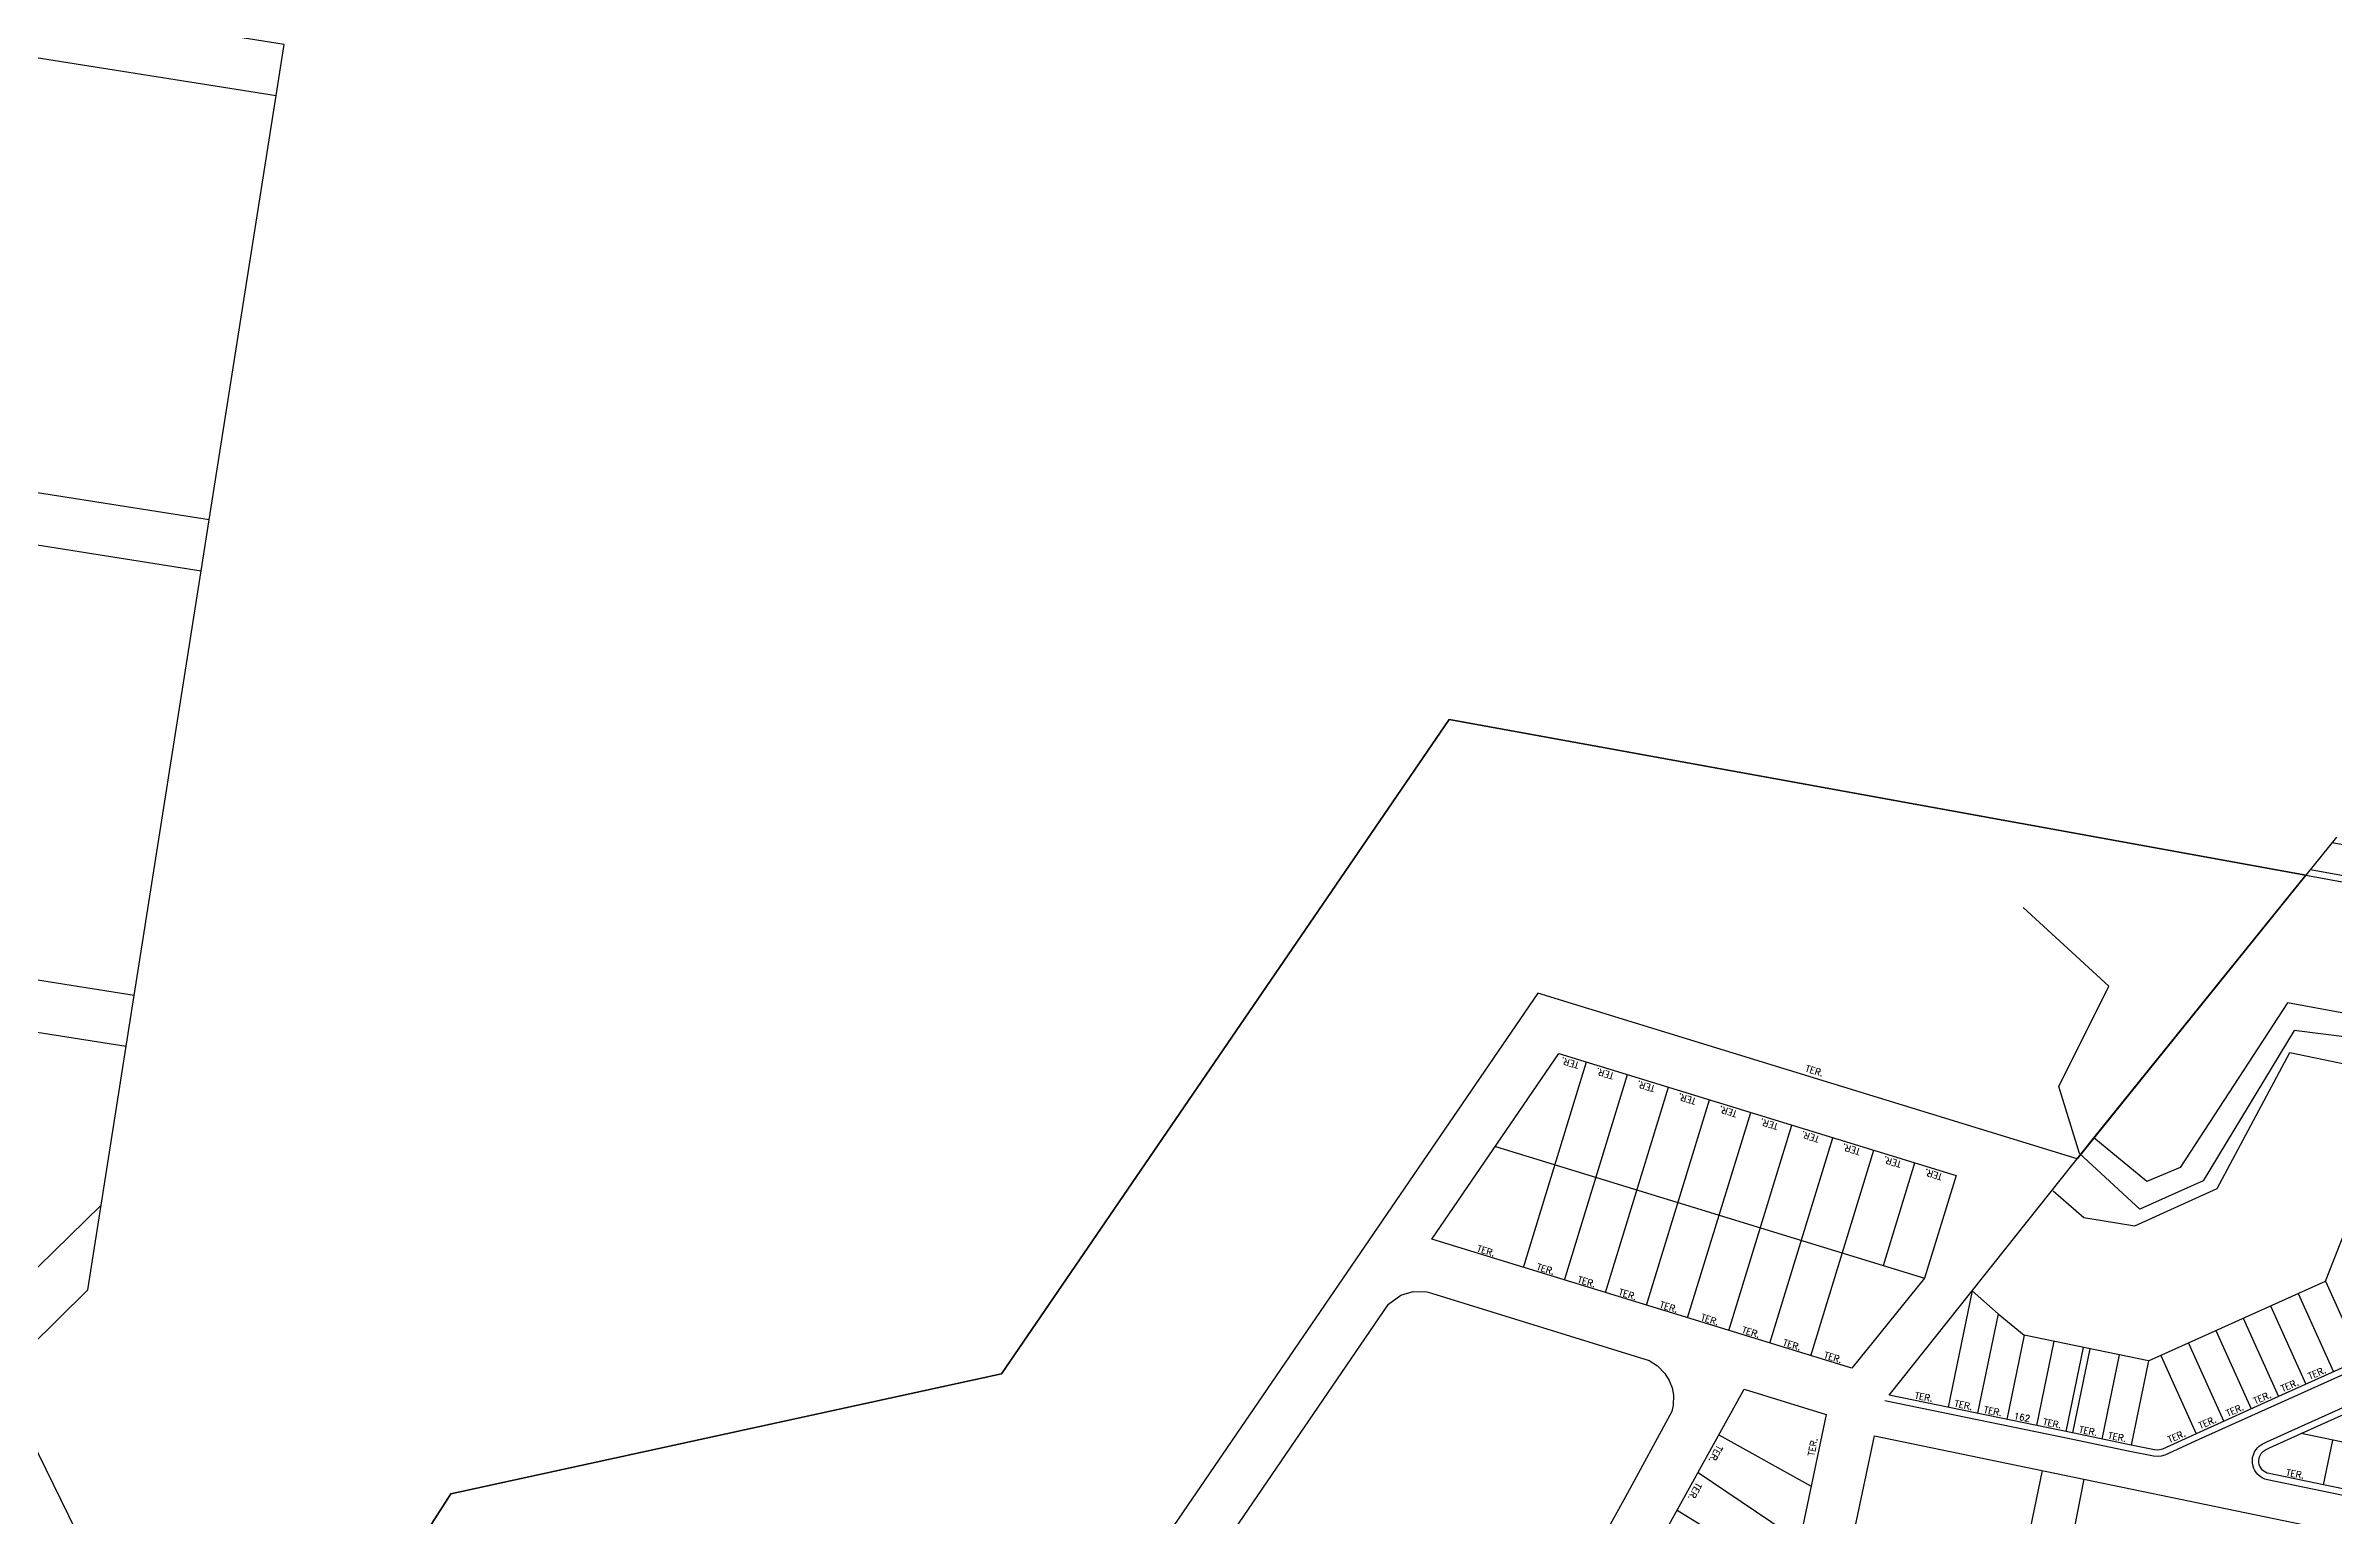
# Model space of a CAD drawing. Extents: x 714896 to 749292, y 8417558 to 8447149.
# Drawn here: x 741672 to 742205, y 8426633 to 8426975 of the extents above; entities that cross this region are included whole.
import ezdxf

# ---------------------------------------------------------------- set-up
doc = ezdxf.new("R2010")
doc.units = 0
doc.header["$MEASUREMENT"] = 0
for name, color, linetype in [('LOTE', 7, 'CONTINUOUS'), ('MEIO_FIO', 24, 'CONTINUOUS'), ('NUM-PORTA', 7, 'CONTINUOUS'), ('QUADRA', 6, 'CONTINUOUS'), ('REFERENCIA', 7, 'CONTINUOUS'), ('TEXTO', 7, 'CONTINUOUS')]:
    doc.layers.add(name, color=color, linetype=linetype)
doc.styles.add('ROMANS', font='ROMANS.SHX', dxfattribs={"height": 1.5})

msp = doc.modelspace()

# ---------------------------------------------------------------- linework, layer by layer
at = {"layer": 'LOTE', "color": 7, "linetype": 'CONTINUOUS'}
for p, q in [((742016.09, 8426690.65), (742030.77, 8426738.45)), ((742025.65, 8426687.71), (742040.33, 8426735.51)), ((742035.21, 8426684.78), (742049.89, 8426732.58)), ((742044.77, 8426681.84), (742059.45, 8426729.64)), ((742054.33, 8426678.91), (742069.01, 8426726.7)), ((742063.89, 8426675.97), (742078.57, 8426723.77)), ((742009.57, 8426718.8), (742109.47, 8426688.13)), ((742073.45, 8426673.04), (742088.13, 8426720.83)), ((742083.01, 8426670.1), (742097.69, 8426717.9)), ((742099.91, 8426691.07), (742107.25, 8426714.96)), ((742061.59, 8426651.65), (742083.07, 8426639.74)), ((742056.74, 8426642.9), (742080.4, 8426627.02)), ((742051.9, 8426634.15), (742073.22, 8426621.06))]:
    msp.add_line(p, q, dxfattribs=at)
at = {"layer": 'LOTE', "color": 7}
for p, q in [((742202.79, 8426687.45), (742209.95, 8426705.62)), ((742161.64, 8426668.88), (742202.79, 8426687.45)), ((742202.79, 8426687.45), (742211.02, 8426669.22)), ((742120.53, 8426685.16), (742114.94, 8426658.12)), ((742120.53, 8426685.16), (742126.58, 8426679.83)), ((742190.03, 8426681.69), (742198.26, 8426663.46)), ((742196.41, 8426684.57), (742204.64, 8426666.34)), ((742126.58, 8426679.83), (742121.79, 8426656.7)), ((742126.58, 8426679.83), (742132.7, 8426674.87)), ((742177.27, 8426675.93), (742185.49, 8426657.7)), ((742183.65, 8426678.81), (742191.88, 8426660.58)), ((742132.7, 8426674.87), (742128.65, 8426655.28)), ((742161.64, 8426668.88), (742132.7, 8426674.87)), ((742139.55, 8426673.45), (742135.5, 8426653.87)), ((742146.41, 8426672.03), (742142.36, 8426652.45)), ((742147.93, 8426671.72), (742143.88, 8426652.13)), ((742170.89, 8426673.05), (742179.11, 8426654.82)), ((742154.79, 8426670.3), (742150.74, 8426650.71)), ((742161.64, 8426668.88), (742157.59, 8426649.3)), ((742164.51, 8426670.17), (742172.73, 8426651.94)), ((742217.51, 8426647.78), (742197.15, 8426651.99)), ((742202.33, 8426640.04), (742204.49, 8426650.47))]:
    msp.add_line(p, q, dxfattribs=at)
for points in [[(741710.19, 8426864.59), (741725.76, 8426963.36)], [(741692.74, 8426753.95), (741708.32, 8426852.73)], [(741685.04, 8426705.11), (741690.87, 8426742.1)], [(741714.58, 8426557.06), (741661.59, 8426665.37)], [(742132.24, 8426620.88), (742136.96, 8426643.35)], [(742146.57, 8426641.36), (742142.13, 8426618.79)]]:
    msp.add_lwpolyline(points, dxfattribs=at)
at = {"layer": 'MEIO_FIO'}
for points in [[(742226.61, 8426785.36), (742204.33, 8426789.42)], [(742199.33, 8426783.21), (742226.05, 8426778.35)], [(742228.76, 8426633.04), (742202.03, 8426638.57), (742189.31, 8426641.2), (742188.68, 8426641.39), (742188.09, 8426641.66), (742187.6, 8426641.98), (742187.09, 8426642.42), (742186.67, 8426642.9), (742186.35, 8426643.39), (742186.14, 8426643.83), (742185.94, 8426644.4), (742185.8, 8426645.1), (742185.78, 8426645.74), (742185.85, 8426646.43), (742186.01, 8426647.04), (742186.3, 8426647.72), (742186.64, 8426648.26), (742187.02, 8426648.71), (742187.4, 8426649.06), (742188.08, 8426649.53), (742188.68, 8426649.81), (742189.18, 8426650.04), (742196.53, 8426653.36), (742234.59, 8426670.53)], [(742211.63, 8426667.85), (742192.49, 8426659.21), (742173.35, 8426650.58), (742165.39, 8426646.98), (742164.58, 8426646.71), (742163.62, 8426646.61), (742162.77, 8426646.69), (742157.29, 8426647.83), (742143.58, 8426650.66), (742100.22, 8426659.63)]]:
    msp.add_lwpolyline(points, dxfattribs=at)
at = {"layer": 'QUADRA', "linetype": 'CONTINUOUS'}
for points in [[(741666.49, 8426972.71), (741725.76, 8426963.36), (741727.63, 8426975.22), (741668.36, 8426984.56), (741685.49, 8427093.17), (742476.31, 8427140.91)], [(741649.05, 8426862.08), (741708.32, 8426852.73), (741710.19, 8426864.59), (741650.92, 8426873.93)], [(742205.4, 8426790.75), (742198.26, 8426781.88), (741998.79, 8426818.17), (741894.61, 8426665.87), (741766.45, 8426637.95), (741714.58, 8426557.06), (741623.08, 8426537.12)], [(741631.6, 8426751.44), (741690.87, 8426742.1), (741692.74, 8426753.95), (741633.47, 8426763.3)], [(741661.59, 8426665.37), (741681.93, 8426685.41), (741685.04, 8426705.11), (741666.73, 8426687.19)]]:
    msp.add_lwpolyline(points, dxfattribs=at)
at = {"layer": 'QUADRA', "color": 6, "linetype": 'CONTINUOUS'}
for points in [[(741766.45, 8426637.95), (741894.61, 8426665.87), (741998.79, 8426818.17), (742198.26, 8426781.88), (742145.03, 8426715.91), (742019.44, 8426754.48), (741926.47, 8426618.57), (741799.18, 8426590.84), (741768.61, 8426543.24), (741637.77, 8426514.74), (741623.08, 8426537.12), (741714.58, 8426557.06)], [(742056.68, 8426513.97), (742018.28, 8426521.97), (742008.34, 8426524.05), (742003.41, 8426546.7), (742067.51, 8426662.31), (742086.57, 8426656.45), (742056.68, 8426513.97)], [(742539, 8426534.97), (742395.45, 8426565.29), (742284.26, 8426588.77), (742233.63, 8426599.47), (742184.51, 8426609.84), (742132.24, 8426620.88), (742093.11, 8426629.14), (742097.79, 8426651.45), (742299.51, 8426609.73), (742400.4, 8426588.86), (742544.07, 8426559.15), (742539, 8426534.97)]]:
    msp.add_lwpolyline(points, close=True, dxfattribs=at)
at = {"layer": 'QUADRA'}
for points in [[(742211.02, 8426669.22), (742191.88, 8426660.58), (742172.73, 8426651.94), (742164.84, 8426648.38), (742164.26, 8426648.19), (742163.61, 8426648.12), (742163, 8426648.18), (742157.59, 8426649.3), (742143.88, 8426652.13), (742101.26, 8426660.95), (742120.53, 8426685.16), (742148.9, 8426720.76), (742198.26, 8426781.88), (742225.81, 8426776.87)], [(742229.06, 8426634.51), (742202.33, 8426640.04), (742189.67, 8426642.66), (742189.21, 8426642.8), (742188.82, 8426642.98), (742188.5, 8426643.18), (742188.15, 8426643.49), (742187.88, 8426643.8), (742187.66, 8426644.14), (742187.53, 8426644.41), (742187.39, 8426644.8), (742187.3, 8426645.27), (742187.28, 8426645.69), (742187.33, 8426646.16), (742187.43, 8426646.55), (742187.64, 8426647.02), (742187.86, 8426647.37), (742188.11, 8426647.68), (742188.34, 8426647.89), (742188.83, 8426648.22), (742189.31, 8426648.45), (742189.8, 8426648.67), (742197.15, 8426651.99), (742235.21, 8426669.16)]]:
    msp.add_lwpolyline(points, dxfattribs=at)
at = {"layer": 'QUADRA', "color": 6}
msp.add_lwpolyline([(741994.79, 8426697.19), (742024.36, 8426740.41), (742116.81, 8426712.03), (742109.47, 8426688.13), (742092.57, 8426667.17), (741994.79, 8426697.19)], close=True, dxfattribs=at)
msp.add_lwpolyline([(741947.74, 8426628.05), (741984.68, 8426682.12), (741987.55, 8426684.15), (741990.44, 8426685), (741993.6, 8426684.93), (741994.73, 8426684.66), (742045.34, 8426669), (742047.33, 8426667.76), (742049.05, 8426665.97), (742050.06, 8426664.32), (742050.69, 8426662.65), (742051.01, 8426660.88), (742050.95, 8426658.55), (742050.63, 8426657.1), (742039.88, 8426637.23), (742013.2, 8426589.1)], dxfattribs=at)
at = {"layer": 'REFERENCIA', "color": 130}
for points in [[(742346.5, 8426735.44), (742329.32, 8426741.56), (742286.42, 8426748.83), (742231.76, 8426741.17), (742195.54, 8426745.74), (742174.36, 8426710.75), (742159.61, 8426704.19), (742145.53, 8426717.12), (742140.74, 8426732.76), (742152.35, 8426756.11), (742132.44, 8426774.39)], [(742349.7, 8426741.41), (742326.03, 8426751.01), (742287.94, 8426758.59), (742229.4, 8426745.72), (742193.96, 8426752.17), (742168.99, 8426713.87), (742161.22, 8426710.65), (742148.9, 8426720.76)], [(742139.42, 8426708.49), (742146.58, 8426702.27), (742158.45, 8426700.35), (742177.59, 8426708.99), (742194.48, 8426740.62), (742229.19, 8426733.46), (742282.92, 8426741.99), (742319.48, 8426737.12), (742342.69, 8426728.36)]]:
    msp.add_lwpolyline(points, dxfattribs=at)

# ---------------------------------------------------------------- texts
at = {"layer": 'NUM-PORTA', "style": 'ROMANS'}
msp.add_text('162', height=1.5, rotation=348.7223, dxfattribs=at).set_placement((742130.12, 8426655.42))
at = {"layer": 'TEXTO', "color": 7, "style": 'ROMANS'}
for height, rotation, p in [(1.5, 162.8429, (742029.17, 8426738.31)), (1.5, 162.8429, (742037.29, 8426735.82)), (1.5, 162.8429, (742046.85, 8426732.88)), (1.5, 162.8429, (742056.41, 8426729.95)), (1.5, 162.8429, (742065.97, 8426727.01)), (1.5, 162.8429, (742075.53, 8426724.08)), (1.5, 162.8429, (742085.09, 8426721.14)), (1.5, 162.8429, (742094.65, 8426718.21)), (1.5, 162.8429, (742104.21, 8426715.27)), (1.5, 162.8429, (742113.77, 8426712.34)), (1.5, 342.8429, (742005.16, 8426694.4)), (1.5, 342.8429, (742019.03, 8426690.14)), (1.5, 342.8429, (742028.59, 8426687.21)), (1.5, 342.8429, (742038.15, 8426684.27)), (1.5, 342.8429, (742047.71, 8426681.34)), (1.5, 342.8429, (742057.27, 8426678.4)), (1.5, 342.8429, (742066.83, 8426675.47)), (1.5, 342.8429, (742076.39, 8426672.53)), (1.5, 342.8429, (742085.95, 8426669.6)), (1.496, 79.273, (742083.8, 8426646.65))]:
    msp.add_text('TER.', height=height, rotation=rotation, dxfattribs=at).set_placement(p)
at = {"layer": 'TEXTO', "style": 'ROMANS'}
for height, rotation, p in [(1.5, 342.5894, (742081.6, 8426736.31)), (1.5, 22.6543, (742199.17, 8426664.55)), (1.5, 348.7223, (742107.08, 8426660.19)), (1.5, 348.7223, (742116.33, 8426658.28)), (1.5, 22.6543, (742186.41, 8426658.79)), (1.5, 22.6543, (742192.79, 8426661.67)), (1.5, 348.7223, (742123.18, 8426656.86)), (1.5, 348.7223, (742136.98, 8426654)), (1.5, 22.6543, (742173.65, 8426653.03)), (1.5, 22.6543, (742180.03, 8426655.91)), (1.5, 348.7223, (742145.36, 8426652.27)), (1.5, 348.7223, (742152.13, 8426650.87)), (1.5, 22.6543, (742166.48, 8426649.8)), (1.504, 241.2482, (742061.23, 8426649.44)), (1.504, 241.2482, (742056.38, 8426640.7)), (1.5, 349.1936, (742193.54, 8426642.26))]:
    msp.add_text('TER.', height=height, rotation=rotation, dxfattribs=at).set_placement(p)

doc.saveas('drawing.dxf')
